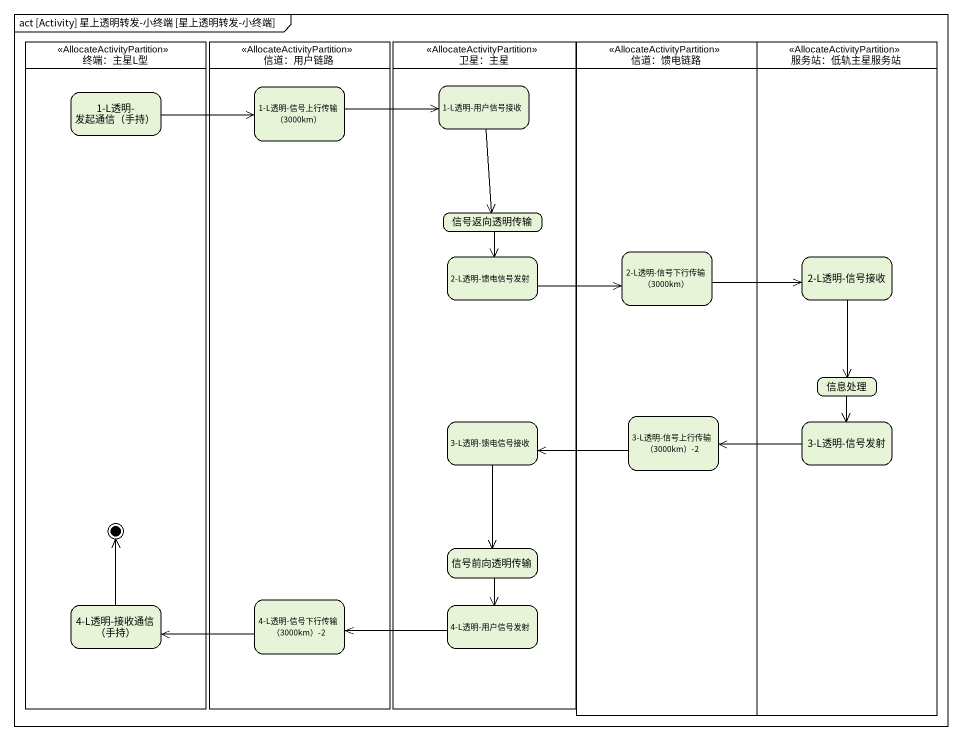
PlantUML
@startuml
mainframe act [Activity] 星上透明转发-小终端 [星上透明转发-小终端]
hide empty description
state "终端：主星L型" as 终端_主星L型 <<AllocateActivityPartition>> {
  state "1-L透明-发起通信（手持）" as s1_L透明_发起通信_手持
  state "4-L透明-接收通信 （手持）" as s4_L透明_接收通信_手持
  s4_L透明_接收通信_手持 -up-> [*]
}
state "信道：用户链路" as 信道_用户链路 <<AllocateActivityPartition>> {
  state "1-L透明-信号上行传输 （3000km）" as s1_L透明_信号上行传输_3000km
  state "4-L透明-信号下行传输 （3000km）-2" as s4_L透明_信号下行传输_3000km_2
}
state "卫星：主星" as 卫星_主星 <<AllocateActivityPartition>> {
  state "1-L透明-用户信号接收" as s1_L透明_用户信号接收
  state 信号返向透明传输
  state "2-L透明-馈电信号发射" as s2_L透明_馈电信号发射
  state "3-L透明-馈电信号接收" as s3_L透明_馈电信号接收
  state 信号前向透明传输
  state "4-L透明-用户信号发射" as s4_L透明_用户信号发射
}
state "信道：馈电链路" as 信道_馈电链路 <<AllocateActivityPartition>> {
  state "2-L透明-信号下行传输 （3000km）" as s2_L透明_信号下行传输_3000km
  state "3-L透明-信号上行传输 （3000km）-2" as s3_L透明_信号上行传输_3000km_2
}
state "服务站：低轨主星服务站" as 服务站_低轨主星服务站 <<AllocateActivityPartition>> {
  state "2-L透明-信号接收" as s2_L透明_信号接收
  state 信息处理
  state "3-L透明-信号发射" as s3_L透明_信号发射
}
s1_L透明_发起通信_手持 -right-> s1_L透明_信号上行传输_3000km
s1_L透明_信号上行传输_3000km -right-> s1_L透明_用户信号接收
s1_L透明_用户信号接收 --> 信号返向透明传输
信号返向透明传输 --> s2_L透明_馈电信号发射
s2_L透明_馈电信号发射 -right-> s2_L透明_信号下行传输_3000km
s2_L透明_信号下行传输_3000km -right-> s2_L透明_信号接收
s2_L透明_信号接收 --> 信息处理
信息处理 --> s3_L透明_信号发射
s3_L透明_馈电信号接收 --> 信号前向透明传输
s3_L透明_信号上行传输_3000km_2 -left-> s3_L透明_馈电信号接收
s3_L透明_信号发射 -left-> s3_L透明_信号上行传输_3000km_2
信号前向透明传输 --> s4_L透明_用户信号发射
s4_L透明_信号下行传输_3000km_2 -left-> s4_L透明_接收通信_手持
s4_L透明_用户信号发射 -left-> s4_L透明_信号下行传输_3000km_2
@enduml
